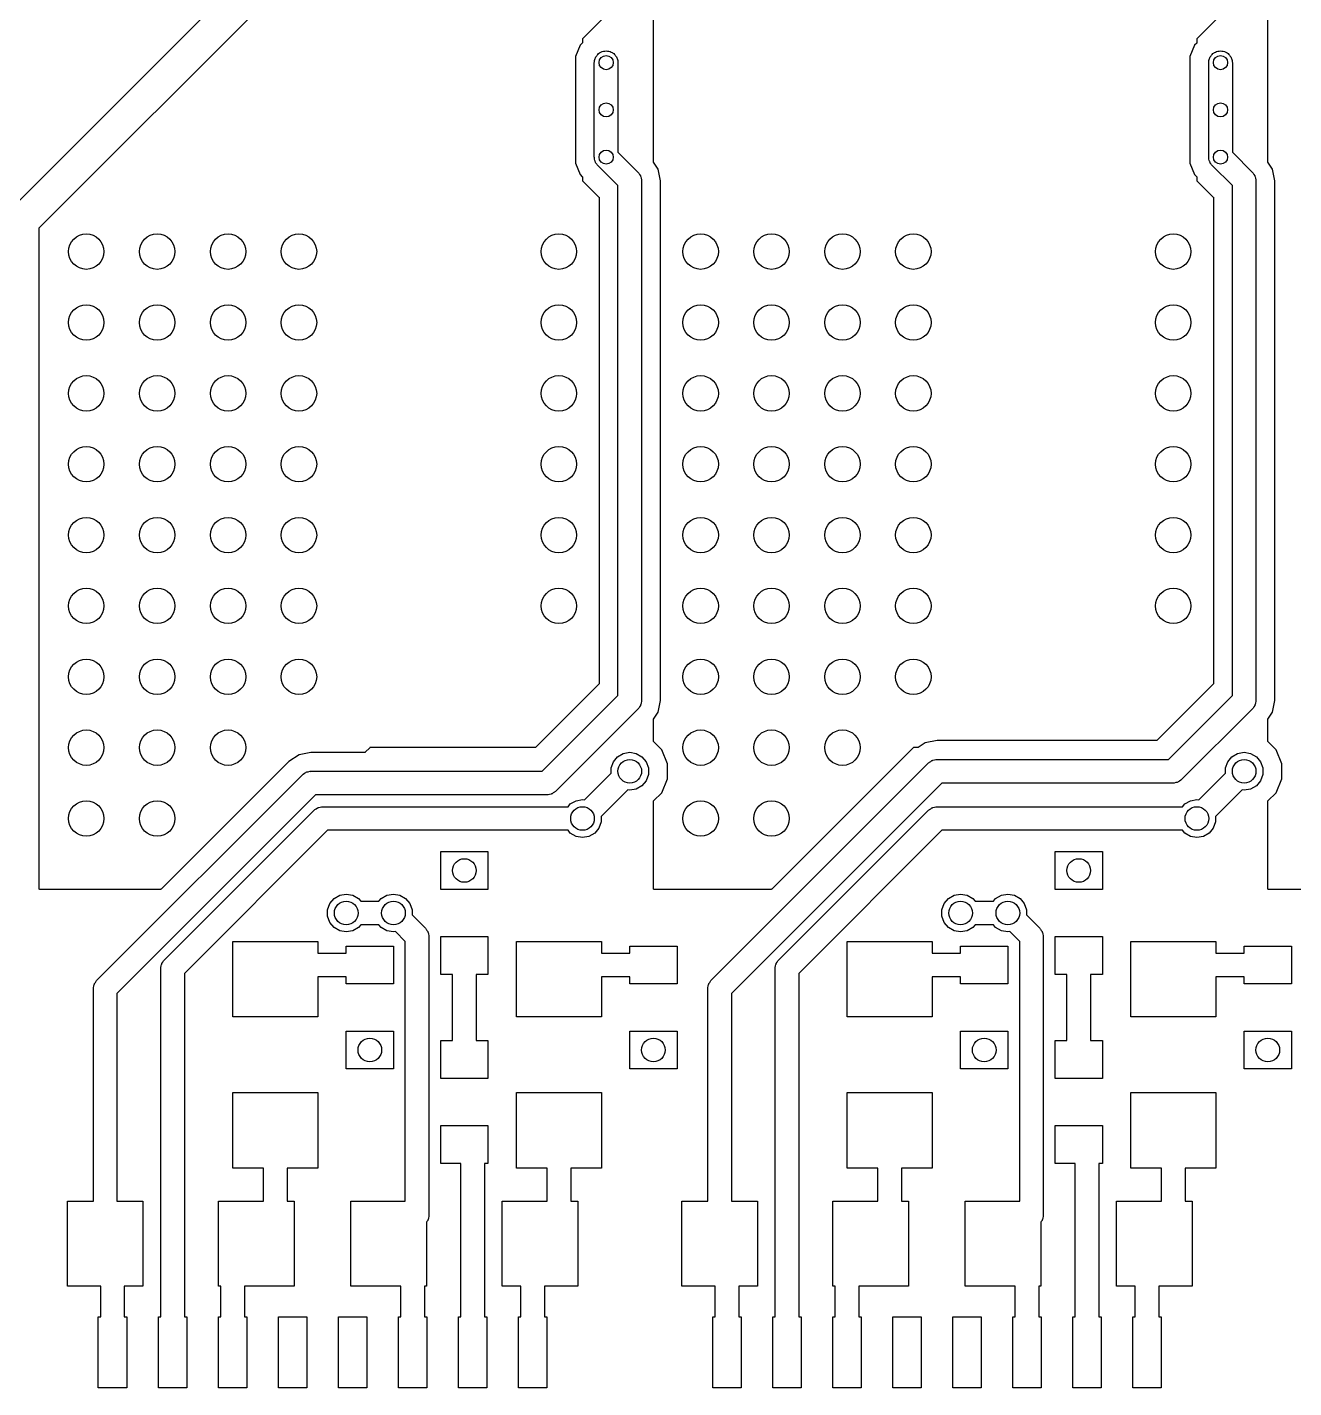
# Model space of a CAD drawing. Extents: x 0.3 to 75.7, y -92.7 to -2.
# Drawn here: x 18.25 to 45.05, y -52.05 to -23.25 of the extents above; entities that cross this region are included whole.
import ezdxf

# ---------------------------------------------------------------- set-up
doc = ezdxf.new("R2010")
doc.units = 0
doc.header["$MEASUREMENT"] = 0
doc.layers.add('BLACK', color=7, linetype='CONTINUOUS')

msp = doc.modelspace()

# ---------------------------------------------------------------- linework, layer by layer
at = {"layer": 'Black'}
for p, q in [((44.5, -26.0973), (44.5, -16.0054)), ((32.9962, -20.5038), (30.0009, -23.4991)), ((22.9962, -22.0038), (18.0009, -26.9991)), ((18.5038, -27.4962), (23.9991, -22.0009)), ((43.9962, -22.5038), (43.0009, -23.4991)), ((31.5, -26.0973), (31.5, -23.0054)), ((29.9962, -23.5845), (29.9493, -23.6313)), ((29.9965, -23.584), (29.9962, -23.5845)), ((29.997, -23.5837), (29.9965, -23.584)), ((29.9978, -23.5822), (29.997, -23.5837)), ((29.9988, -23.5808), (29.9978, -23.5822)), ((29.9989, -23.5802), (29.9988, -23.5808)), ((29.9992, -23.5797), (29.9989, -23.5802)), ((29.9995, -23.5781), (29.9992, -23.5797)), ((29.9999, -23.5764), (29.9995, -23.5781)), ((30, -23.5753), (29.9999, -23.5759)), ((29.9999, -23.5759), (29.9999, -23.5764)), ((30.0002, -23.5001), (30, -23.5013)), ((30, -23.5013), (30, -23.5753)), ((30.0009, -23.4991), (30.0002, -23.5001)), ((42.9962, -23.5845), (42.9493, -23.6313)), ((42.9965, -23.584), (42.9962, -23.5845)), ((42.997, -23.5837), (42.9965, -23.584)), ((42.9978, -23.5822), (42.997, -23.5837)), ((42.9988, -23.5808), (42.9978, -23.5822)), ((42.9989, -23.5802), (42.9988, -23.5808)), ((42.9992, -23.5797), (42.9989, -23.5802)), ((42.9995, -23.5781), (42.9992, -23.5797)), ((42.9999, -23.5764), (42.9995, -23.5781)), ((43, -23.5753), (42.9999, -23.5759)), ((42.9999, -23.5759), (42.9999, -23.5764)), ((43.0002, -23.5001), (43, -23.5013)), ((43, -23.5013), (43, -23.5753)), ((43.0009, -23.4991), (43.0002, -23.5001)), ((29.8501, -23.8701), (29.8499, -24.1306)), ((29.9493, -23.6313), (29.8501, -23.8701)), ((30.2651, -23.9145), (30.2733, -23.9002)), ((30.2733, -23.9002), (30.2827, -23.8745)), ((30.2827, -23.8745), (30.3003, -23.8536)), ((30.3003, -23.8536), (30.3085, -23.8393)), ((30.3085, -23.8393), (30.3211, -23.8287)), ((30.3211, -23.8287), (30.3387, -23.8078)), ((30.3387, -23.8078), (30.3624, -23.7941)), ((30.3624, -23.7941), (30.375, -23.7835)), ((30.375, -23.7835), (30.3905, -23.7779)), ((30.3905, -23.7779), (30.4142, -23.7642)), ((30.4142, -23.7642), (30.4411, -23.7594)), ((30.4411, -23.7594), (30.4566, -23.7538)), ((30.4566, -23.7538), (30.473, -23.7538)), ((30.473, -23.7538), (30.5, -23.749)), ((30.5, -23.749), (30.527, -23.7538)), ((30.527, -23.7538), (30.5434, -23.7538)), ((30.5434, -23.7538), (30.5589, -23.7594)), ((30.5589, -23.7594), (30.5858, -23.7642)), ((30.5858, -23.7642), (30.6095, -23.7779)), ((30.6095, -23.7779), (30.625, -23.7835)), ((30.625, -23.7835), (30.6376, -23.7941)), ((30.6376, -23.7941), (30.6613, -23.8078)), ((30.6613, -23.8078), (30.6789, -23.8287)), ((30.6789, -23.8287), (30.6915, -23.8393)), ((30.6915, -23.8393), (30.6997, -23.8536)), ((30.6997, -23.8536), (30.7173, -23.8745)), ((30.7173, -23.8745), (30.7267, -23.9002)), ((30.7267, -23.9002), (30.7349, -23.9145)), ((42.8501, -23.8701), (42.8499, -24.1306)), ((42.9493, -23.6313), (42.8501, -23.8701)), ((43.2651, -23.9145), (43.2733, -23.9002)), ((43.2733, -23.9002), (43.2827, -23.8745)), ((43.2827, -23.8745), (43.3003, -23.8536)), ((43.3003, -23.8536), (43.3085, -23.8393)), ((43.3085, -23.8393), (43.3211, -23.8287)), ((43.3211, -23.8287), (43.3387, -23.8078)), ((43.3387, -23.8078), (43.3624, -23.7941)), ((43.3624, -23.7941), (43.375, -23.7835)), ((43.375, -23.7835), (43.3905, -23.7779)), ((43.3905, -23.7779), (43.4142, -23.7642)), ((43.4142, -23.7642), (43.4411, -23.7594)), ((43.4411, -23.7594), (43.4566, -23.7538)), ((43.4566, -23.7538), (43.473, -23.7538)), ((43.473, -23.7538), (43.5, -23.749)), ((43.5, -23.749), (43.527, -23.7538)), ((43.527, -23.7538), (43.5434, -23.7538)), ((43.5434, -23.7538), (43.5589, -23.7594)), ((43.5589, -23.7594), (43.5858, -23.7642)), ((43.5858, -23.7642), (43.6095, -23.7779)), ((43.6095, -23.7779), (43.625, -23.7835)), ((43.625, -23.7835), (43.6376, -23.7941)), ((43.6376, -23.7941), (43.6613, -23.8078)), ((43.6613, -23.8078), (43.6789, -23.8287)), ((43.6789, -23.8287), (43.6915, -23.8393)), ((43.6915, -23.8393), (43.6997, -23.8536)), ((43.6997, -23.8536), (43.7173, -23.8745)), ((43.7173, -23.8745), (43.7267, -23.9002)), ((43.7267, -23.9002), (43.7349, -23.9145)), ((29.8499, -24.1306), (29.85, -24.131)), ((29.85, -24.131), (29.85, -24.1313)), ((29.85, -24.1313), (29.85, -24.1316)), ((29.85, -24.1316), (29.85, -24.9994)), ((30.25, -24), (30.2529, -23.9838)), ((30.25, -25), (30.25, -24)), ((30.2529, -23.9564), (30.2622, -23.9307)), ((30.2529, -23.9838), (30.2529, -23.9564)), ((30.2622, -23.9307), (30.2651, -23.9145)), ((30.7349, -23.9145), (30.7378, -23.9307)), ((30.7378, -23.9307), (30.7471, -23.9564)), ((30.7471, -23.9564), (30.7471, -23.9838)), ((30.7471, -23.9838), (30.75, -24)), ((30.75, -24), (30.75, -25)), ((42.8499, -24.1306), (42.85, -24.131)), ((42.85, -24.131), (42.85, -24.1313)), ((42.85, -24.1313), (42.85, -24.1316)), ((42.85, -24.1316), (42.85, -24.9994)), ((43.25, -24), (43.2529, -23.9838)), ((43.25, -25), (43.25, -24)), ((43.2529, -23.9564), (43.2622, -23.9307)), ((43.2529, -23.9838), (43.2529, -23.9564)), ((43.2622, -23.9307), (43.2651, -23.9145)), ((43.7349, -23.9145), (43.7378, -23.9307)), ((43.7378, -23.9307), (43.7471, -23.9564)), ((43.7471, -23.9564), (43.7471, -23.9838)), ((43.7471, -23.9838), (43.75, -24)), ((43.75, -24), (43.75, -25)), ((29.85, -24.9994), (29.8499, -25.1306)), ((29.85, -24.9994), (29.85, -24.9994)), ((29.85, -24.9994), (29.85, -24.9994)), ((30.25, -26), (30.25, -25)), ((30.75, -25), (30.75, -25.8964)), ((42.85, -24.9994), (42.8499, -25.1306)), ((42.85, -24.9994), (42.85, -24.9994)), ((42.85, -24.9994), (42.85, -24.9994)), ((43.25, -26), (43.25, -25)), ((43.75, -25), (43.75, -25.8964)), ((29.8499, -25.1306), (29.85, -25.131)), ((29.85, -25.131), (29.85, -25.1313)), ((29.85, -25.1313), (29.85, -25.1316)), ((29.85, -25.1316), (29.85, -25.9994)), ((42.8499, -25.1306), (42.85, -25.131)), ((42.85, -25.131), (42.85, -25.1313)), ((42.85, -25.1313), (42.85, -25.1316)), ((42.85, -25.1316), (42.85, -25.9994)), ((30.75, -25.8964), (31.1768, -26.3232)), ((43.75, -25.8964), (44.1768, -26.3232)), ((29.85, -25.9994), (29.8499, -26.1287)), ((29.8499, -26.1287), (29.9486, -26.3677)), ((29.85, -25.9994), (29.85, -25.9994)), ((29.85, -25.9994), (29.85, -25.9994)), ((30.2519, -26.0108), (30.25, -26)), ((30.251, -26.0218), (30.2519, -26.0108)), ((30.2529, -26.0289), (30.251, -26.0218)), ((30.2529, -26.0436), (30.2529, -26.0289)), ((30.2622, -26.0693), (30.2529, -26.0436)), ((30.2651, -26.0855), (30.2622, -26.0693)), ((30.2706, -26.095), (30.2651, -26.0855)), ((30.2734, -26.1057), (30.2706, -26.095)), ((30.2776, -26.1117), (30.2734, -26.1057)), ((30.2827, -26.1255), (30.2776, -26.1117)), ((30.3003, -26.1464), (30.2827, -26.1255)), ((30.3085, -26.1607), (30.3003, -26.1464)), ((30.3169, -26.1678), (30.3085, -26.1607)), ((30.3232, -26.1768), (30.3169, -26.1678)), ((30.75, -26.6036), (30.3232, -26.1768)), ((31.5003, -26.0989), (31.5, -26.0973)), ((31.5004, -26.1004), (31.5003, -26.0989)), ((31.5007, -26.1011), (31.5004, -26.1004)), ((31.5008, -26.1018), (31.5007, -26.1011)), ((31.5016, -26.1031), (31.5008, -26.1018)), ((31.5022, -26.1045), (31.5016, -26.1031)), ((31.6003, -26.2514), (31.5022, -26.1045)), ((42.85, -25.9994), (42.8499, -26.1287)), ((42.8499, -26.1287), (42.9486, -26.3677)), ((42.85, -25.9994), (42.85, -25.9994)), ((42.85, -25.9994), (42.85, -25.9994)), ((43.2519, -26.0108), (43.25, -26)), ((43.251, -26.0218), (43.2519, -26.0108)), ((43.2529, -26.0289), (43.251, -26.0218)), ((43.2529, -26.0436), (43.2529, -26.0289)), ((43.2622, -26.0693), (43.2529, -26.0436)), ((43.2651, -26.0855), (43.2622, -26.0693)), ((43.2706, -26.095), (43.2651, -26.0855)), ((43.2734, -26.1057), (43.2706, -26.095)), ((43.2776, -26.1117), (43.2734, -26.1057)), ((43.2827, -26.1255), (43.2776, -26.1117)), ((43.3003, -26.1464), (43.2827, -26.1255)), ((43.3085, -26.1607), (43.3003, -26.1464)), ((43.3169, -26.1678), (43.3085, -26.1607)), ((43.3232, -26.1768), (43.3169, -26.1678)), ((43.75, -26.6036), (43.3232, -26.1768)), ((44.5003, -26.0989), (44.5, -26.0973)), ((44.5004, -26.1004), (44.5003, -26.0989)), ((44.5007, -26.1011), (44.5004, -26.1004)), ((44.5008, -26.1018), (44.5007, -26.1011)), ((44.5016, -26.1031), (44.5008, -26.1018)), ((44.5022, -26.1045), (44.5016, -26.1031)), ((44.6003, -26.2514), (44.5022, -26.1045)), ((29.9486, -26.3677), (29.9962, -26.4154)), ((29.9962, -26.4154), (29.9965, -26.4158)), ((29.9965, -26.4158), (29.997, -26.4162)), ((29.997, -26.4162), (29.9978, -26.4177)), ((29.9978, -26.4177), (29.9988, -26.4191)), ((29.9988, -26.4191), (29.9989, -26.4196)), ((29.9989, -26.4196), (29.9992, -26.4201)), ((29.9992, -26.4201), (29.9995, -26.4218)), ((29.9995, -26.4218), (30, -26.4234)), ((30, -26.4234), (29.9999, -26.424)), ((29.9999, -26.424), (30, -26.4245)), ((30, -26.4245), (30, -26.4987)), ((31.1768, -26.3232), (31.1831, -26.3322)), ((31.1831, -26.3322), (31.1915, -26.3393)), ((31.1915, -26.3393), (31.2078, -26.3676)), ((31.2078, -26.3676), (31.2266, -26.3943)), ((31.2266, -26.3943), (31.2294, -26.405)), ((31.2294, -26.405), (31.2349, -26.4145)), ((31.2349, -26.4145), (31.2406, -26.4467)), ((31.2406, -26.4467), (31.249, -26.4782)), ((31.249, -26.4782), (31.2481, -26.4892)), ((31.2481, -26.4892), (31.25, -26.5)), ((31.65, -26.5013), (31.6003, -26.2514)), ((42.9486, -26.3677), (42.9962, -26.4154)), ((42.9962, -26.4154), (42.9965, -26.4158)), ((42.9965, -26.4158), (42.997, -26.4162)), ((42.997, -26.4162), (42.9978, -26.4177)), ((42.9978, -26.4177), (42.9988, -26.4191)), ((42.9988, -26.4191), (42.9989, -26.4196)), ((42.9989, -26.4196), (42.9992, -26.4201)), ((42.9992, -26.4201), (42.9995, -26.4218)), ((42.9995, -26.4218), (43, -26.4234)), ((43, -26.4234), (42.9999, -26.424)), ((42.9999, -26.424), (43, -26.4245)), ((43, -26.4245), (43, -26.4987)), ((44.1768, -26.3232), (44.1831, -26.3322)), ((44.1831, -26.3322), (44.1915, -26.3393)), ((44.1915, -26.3393), (44.2078, -26.3676)), ((44.2078, -26.3676), (44.2266, -26.3943)), ((44.2266, -26.3943), (44.2294, -26.405)), ((44.2294, -26.405), (44.2349, -26.4145)), ((44.2349, -26.4145), (44.2406, -26.4467)), ((44.2406, -26.4467), (44.249, -26.4782)), ((44.249, -26.4782), (44.2481, -26.4892)), ((44.2481, -26.4892), (44.25, -26.5)), ((44.65, -26.5013), (44.6003, -26.2514)), ((30, -26.4987), (30.0003, -26.4999)), ((30.0003, -26.4999), (30.0009, -26.5009)), ((30.0009, -26.5009), (30.3462, -26.8462)), ((30.75, -37.3964), (30.75, -26.6036)), ((31.25, -26.5), (31.25, -37.5)), ((31.65, -37.4987), (31.65, -26.5013)), ((43, -26.4987), (43.0003, -26.4999)), ((43.0003, -26.4999), (43.0009, -26.5009)), ((43.0009, -26.5009), (43.3462, -26.8462)), ((43.75, -37.3964), (43.75, -26.6036)), ((44.25, -26.5), (44.25, -37.5)), ((44.65, -37.4987), (44.65, -26.5013)), ((30.3462, -26.8462), (30.3465, -26.8467)), ((30.3465, -26.8467), (30.347, -26.847)), ((30.347, -26.847), (30.3478, -26.8485)), ((30.3478, -26.8485), (30.3488, -26.8499)), ((30.3488, -26.8499), (30.3489, -26.8504)), ((30.3489, -26.8504), (30.3492, -26.8509)), ((30.3492, -26.8509), (30.3495, -26.8526)), ((30.3495, -26.8526), (30.3499, -26.8543)), ((30.3499, -26.8543), (30.3499, -26.8548)), ((30.3499, -26.8548), (30.35, -26.8554)), ((30.35, -26.8554), (30.35, -37.1446)), ((43.3462, -26.8462), (43.3465, -26.8467)), ((43.3465, -26.8467), (43.347, -26.847)), ((43.347, -26.847), (43.3478, -26.8485)), ((43.3478, -26.8485), (43.3488, -26.8499)), ((43.3488, -26.8499), (43.3489, -26.8504)), ((43.3489, -26.8504), (43.3492, -26.8509)), ((43.3492, -26.8509), (43.3495, -26.8526)), ((43.3495, -26.8526), (43.3499, -26.8543)), ((43.3499, -26.8543), (43.3499, -26.8548)), ((43.3499, -26.8548), (43.35, -26.8554)), ((43.35, -26.8554), (43.35, -37.1446)), ((18.5, -27.5043), (18.5005, -27.5026)), ((18.5001, -27.5048), (18.5, -27.5043)), ((18.5, -27.5054), (18.5001, -27.5048)), ((18.5, -41.487), (18.5, -27.5054)), ((18.5005, -27.5026), (18.5008, -27.5009)), ((18.5008, -27.5009), (18.5011, -27.5004)), ((18.5011, -27.5004), (18.5012, -27.4999)), ((18.5012, -27.4999), (18.5022, -27.4985)), ((18.5022, -27.4985), (18.503, -27.497)), ((18.503, -27.497), (18.5035, -27.4967)), ((18.5035, -27.4967), (18.5038, -27.4962)), ((30.3478, -37.1515), (30.347, -37.153)), ((30.3488, -37.1501), (30.3478, -37.1515)), ((30.3489, -37.1496), (30.3488, -37.1501)), ((30.3492, -37.1491), (30.3489, -37.1496)), ((30.3495, -37.1474), (30.3492, -37.1491)), ((30.35, -37.1457), (30.3495, -37.1474)), ((30.35, -37.1446), (30.3499, -37.1452)), ((30.3499, -37.1452), (30.35, -37.1457)), ((43.3478, -37.1515), (43.347, -37.153)), ((43.3488, -37.1501), (43.3478, -37.1515)), ((43.3489, -37.1496), (43.3488, -37.1501)), ((43.3492, -37.1491), (43.3489, -37.1496)), ((43.3495, -37.1474), (43.3492, -37.1491)), ((43.35, -37.1457), (43.3495, -37.1474)), ((43.35, -37.1446), (43.3499, -37.1452)), ((43.3499, -37.1452), (43.35, -37.1457)), ((30.3462, -37.1538), (29.0038, -38.4962)), ((29.1464, -39), (30.75, -37.3964)), ((30.3465, -37.1533), (30.3462, -37.1538)), ((30.347, -37.153), (30.3465, -37.1533)), ((43.3462, -37.1538), (42.1538, -38.3462)), ((42.3964, -38.75), (43.75, -37.3964)), ((43.3465, -37.1533), (43.3462, -37.1538)), ((43.347, -37.153), (43.3465, -37.1533)), ((31.1768, -37.6768), (29.4268, -39.4268)), ((31.1831, -37.6678), (31.1768, -37.6768)), ((31.1915, -37.6607), (31.1831, -37.6678)), ((31.2078, -37.6324), (31.1915, -37.6607)), ((31.2266, -37.6057), (31.2078, -37.6324)), ((31.2294, -37.595), (31.2266, -37.6057)), ((31.2349, -37.5855), (31.2294, -37.595)), ((31.2406, -37.5533), (31.2349, -37.5855)), ((31.249, -37.5218), (31.2406, -37.5533)), ((31.25, -37.5), (31.2481, -37.5108)), ((31.2481, -37.5108), (31.249, -37.5218)), ((31.6003, -37.7486), (31.65, -37.4987)), ((44.1768, -37.6768), (42.6768, -39.1768)), ((44.1831, -37.6678), (44.1768, -37.6768)), ((44.1915, -37.6607), (44.1831, -37.6678)), ((44.2078, -37.6324), (44.1915, -37.6607)), ((44.2266, -37.6057), (44.2078, -37.6324)), ((44.2294, -37.595), (44.2266, -37.6057)), ((44.2349, -37.5855), (44.2294, -37.595)), ((44.2406, -37.5533), (44.2349, -37.5855)), ((44.249, -37.5218), (44.2406, -37.5533)), ((44.25, -37.5), (44.2481, -37.5108)), ((44.2481, -37.5108), (44.249, -37.5218)), ((44.6003, -37.7486), (44.65, -37.4987)), ((31.5, -37.9027), (31.5003, -37.9011)), ((31.5, -38.3631), (31.5, -37.9027)), ((31.5003, -37.9011), (31.5004, -37.8996)), ((31.5004, -37.8996), (31.5007, -37.8989)), ((31.5007, -37.8989), (31.5008, -37.8982)), ((31.5008, -37.8982), (31.5016, -37.8969)), ((31.5016, -37.8969), (31.5022, -37.8955)), ((31.5022, -37.8955), (31.6003, -37.7486)), ((44.5, -37.9027), (44.5003, -37.9011)), ((44.5, -38.3631), (44.5, -37.9027)), ((44.5003, -37.9011), (44.5004, -37.8996)), ((44.5004, -37.8996), (44.5007, -37.8989)), ((44.5007, -37.8989), (44.5008, -37.8982)), ((44.5008, -37.8982), (44.5016, -37.8969)), ((44.5016, -37.8969), (44.5022, -37.8955)), ((44.5022, -37.8955), (44.6003, -37.7486)), ((25.4991, -38.5009), (25.4038, -38.5962)), ((25.5001, -38.5003), (25.4991, -38.5009)), ((25.5013, -38.5), (25.5001, -38.5003)), ((28.9946, -38.5), (25.5013, -38.5)), ((28.9952, -38.4999), (28.9946, -38.5)), ((28.9957, -38.5), (28.9952, -38.4999)), ((28.9974, -38.4995), (28.9957, -38.5)), ((28.9991, -38.4992), (28.9974, -38.4995)), ((28.9996, -38.4989), (28.9991, -38.4992)), ((29.0001, -38.4988), (28.9996, -38.4989)), ((29.0015, -38.4978), (29.0001, -38.4988)), ((29.003, -38.497), (29.0015, -38.4978)), ((29.0033, -38.4965), (29.003, -38.497)), ((29.0038, -38.4962), (29.0033, -38.4965)), ((31.5001, -38.3637), (31.5, -38.3631)), ((31.5, -38.3643), (31.5001, -38.3637)), ((31.5005, -38.3659), (31.5, -38.3643)), ((31.5008, -38.3676), (31.5005, -38.3659)), ((31.5011, -38.3681), (31.5008, -38.3676)), ((31.5012, -38.3686), (31.5011, -38.3681)), ((31.5022, -38.37), (31.5012, -38.3686)), ((31.503, -38.3715), (31.5022, -38.37)), ((31.5035, -38.3719), (31.503, -38.3715)), ((31.5038, -38.3723), (31.5035, -38.3719)), ((31.6786, -38.5474), (31.5038, -38.3723)), ((31.8001, -38.8416), (31.6786, -38.5474)), ((36.9991, -38.5009), (34.0038, -41.4962)), ((37.0001, -38.5003), (36.9991, -38.5009)), ((37.0013, -38.5), (37.0001, -38.5003)), ((37.0973, -38.5), (37.0013, -38.5)), ((37.0989, -38.4997), (37.0973, -38.5)), ((37.1004, -38.4996), (37.0989, -38.4997)), ((37.1011, -38.4993), (37.1004, -38.4996)), ((37.1018, -38.4992), (37.1011, -38.4993)), ((37.1031, -38.4984), (37.1018, -38.4992)), ((37.1045, -38.4978), (37.1031, -38.4984)), ((37.2514, -38.3997), (37.1045, -38.4978)), ((37.5013, -38.35), (37.2514, -38.3997)), ((42.1446, -38.35), (37.5013, -38.35)), ((42.1452, -38.3499), (42.1446, -38.35)), ((42.1457, -38.35), (42.1452, -38.3499)), ((42.1474, -38.3495), (42.1457, -38.35)), ((42.1491, -38.3492), (42.1474, -38.3495)), ((42.1496, -38.3489), (42.1491, -38.3492)), ((42.1501, -38.3488), (42.1496, -38.3489)), ((42.1515, -38.3478), (42.1501, -38.3488)), ((42.153, -38.347), (42.1515, -38.3478)), ((42.1533, -38.3465), (42.153, -38.347)), ((42.1538, -38.3462), (42.1533, -38.3465)), ((44.5001, -38.3637), (44.5, -38.3631)), ((44.5, -38.3643), (44.5001, -38.3637)), ((44.5005, -38.3659), (44.5, -38.3643)), ((44.5008, -38.3676), (44.5005, -38.3659)), ((44.5011, -38.3681), (44.5008, -38.3676)), ((44.5012, -38.3686), (44.5011, -38.3681)), ((44.5022, -38.37), (44.5012, -38.3686)), ((44.503, -38.3715), (44.5022, -38.37)), ((44.5035, -38.3719), (44.503, -38.3715)), ((44.5038, -38.3723), (44.5035, -38.3719)), ((44.6786, -38.5474), (44.5038, -38.3723)), ((44.8001, -38.8416), (44.6786, -38.5474)), ((23.7895, -38.7913), (21.0846, -41.4962)), ((24.0014, -38.6497), (23.7895, -38.7913)), ((24.2513, -38.6), (24.0014, -38.6497)), ((25.3946, -38.6), (24.2513, -38.6)), ((25.3952, -38.5999), (25.3946, -38.6)), ((25.3957, -38.6), (25.3952, -38.5999)), ((25.3974, -38.5995), (25.3957, -38.6)), ((25.3991, -38.5992), (25.3974, -38.5995)), ((25.3996, -38.5989), (25.3991, -38.5992)), ((25.4001, -38.5988), (25.3996, -38.5989)), ((25.4015, -38.5978), (25.4001, -38.5988)), ((25.403, -38.597), (25.4015, -38.5978)), ((25.4033, -38.5965), (25.403, -38.597)), ((25.4038, -38.5962), (25.4033, -38.5965)), ((30.6046, -38.9303), (30.6523, -38.7992)), ((30.6523, -38.7992), (30.7419, -38.6924)), ((30.7419, -38.6924), (30.8627, -38.6227)), ((30.8627, -38.6227), (31, -38.5985)), ((31, -38.5985), (31.1373, -38.6227)), ((31.1373, -38.6227), (31.2581, -38.6924)), ((31.2581, -38.6924), (31.3477, -38.7992)), ((31.3477, -38.7992), (31.3954, -38.9303)), ((31.7999, -39.1598), (31.8001, -38.8416)), ((32.7232, -43.4232), (37.3232, -38.8232)), ((37.3232, -38.8232), (37.3322, -38.8169)), ((37.3322, -38.8169), (37.3393, -38.8085)), ((37.3393, -38.8085), (37.3676, -38.7922)), ((37.3676, -38.7922), (37.3943, -38.7734)), ((37.3943, -38.7734), (37.405, -38.7706)), ((37.405, -38.7706), (37.4145, -38.7651)), ((37.4145, -38.7651), (37.4467, -38.7594)), ((37.4467, -38.7594), (37.4782, -38.751)), ((37.4782, -38.751), (37.4892, -38.7519)), ((37.4892, -38.7519), (37.5, -38.75)), ((37.5, -38.75), (42.3964, -38.75)), ((43.6046, -38.9303), (43.6523, -38.7992)), ((43.6523, -38.7992), (43.7419, -38.6924)), ((43.7419, -38.6924), (43.8627, -38.6227)), ((43.8627, -38.6227), (44, -38.5985)), ((44, -38.5985), (44.1373, -38.6227)), ((44.1373, -38.6227), (44.2581, -38.6924)), ((44.2581, -38.6924), (44.3477, -38.7992)), ((44.3477, -38.7992), (44.3954, -38.9303)), ((44.7999, -39.1598), (44.8001, -38.8416)), ((19.7232, -43.4232), (24.0732, -39.0732)), ((24.0732, -39.0732), (24.0822, -39.0669)), ((24.0822, -39.0669), (24.0893, -39.0585)), ((24.0893, -39.0585), (24.1176, -39.0422)), ((24.1176, -39.0422), (24.1443, -39.0234)), ((24.1443, -39.0234), (24.155, -39.0206)), ((24.155, -39.0206), (24.1645, -39.0151)), ((24.1645, -39.0151), (24.1967, -39.0094)), ((24.1967, -39.0094), (24.2282, -39.001)), ((24.2282, -39.001), (24.2392, -39.0019)), ((24.2392, -39.0019), (24.25, -39)), ((24.25, -39), (29.1464, -39)), ((30.0408, -39.6057), (30.6046, -39.0419)), ((30.6046, -39.0419), (30.6046, -38.9303)), ((31.3954, -39.0697), (31.3477, -39.2008)), ((31.3954, -38.9303), (31.3954, -39.0697)), ((31.6778, -39.4538), (31.7999, -39.1598)), ((43.0408, -39.6057), (43.6046, -39.0419)), ((43.6046, -39.0419), (43.6046, -38.9303)), ((44.3954, -39.0697), (44.3477, -39.2008)), ((44.3954, -38.9303), (44.3954, -39.0697)), ((44.6778, -39.4538), (44.7999, -39.1598)), ((29.4107, -39.4415), (29.3824, -39.4578)), ((29.4178, -39.4331), (29.4107, -39.4415)), ((29.4268, -39.4268), (29.4178, -39.4331)), ((30.9592, -39.3943), (30.3954, -39.9581)), ((31, -39.4015), (30.9592, -39.3943)), ((31.1373, -39.3773), (31, -39.4015)), ((31.2581, -39.3076), (31.1373, -39.3773)), ((31.3477, -39.2008), (31.2581, -39.3076)), ((31.5038, -39.6274), (31.6778, -39.4538)), ((37.6036, -39.25), (33.15, -43.7036)), ((42.5, -39.25), (37.6036, -39.25)), ((42.5108, -39.2481), (42.5, -39.25)), ((42.5218, -39.249), (42.5108, -39.2481)), ((42.5533, -39.2406), (42.5218, -39.249)), ((42.5855, -39.2349), (42.5533, -39.2406)), ((42.595, -39.2294), (42.5855, -39.2349)), ((42.6057, -39.2266), (42.595, -39.2294)), ((42.6324, -39.2078), (42.6057, -39.2266)), ((42.6607, -39.1915), (42.6324, -39.2078)), ((42.6678, -39.1831), (42.6607, -39.1915)), ((42.6768, -39.1768), (42.6678, -39.1831)), ((43.9592, -39.3943), (43.3954, -39.9581)), ((44, -39.4015), (43.9592, -39.3943)), ((44.1373, -39.3773), (44, -39.4015)), ((44.2581, -39.3076), (44.1373, -39.3773)), ((44.3477, -39.2008), (44.2581, -39.3076)), ((44.5038, -39.6274), (44.6778, -39.4538)), ((24.3536, -39.5), (20.15, -43.7036)), ((29.25, -39.5), (24.3536, -39.5)), ((29.2608, -39.4981), (29.25, -39.5)), ((29.2718, -39.499), (29.2608, -39.4981)), ((29.3033, -39.4906), (29.2718, -39.499)), ((29.3355, -39.4849), (29.3033, -39.4906)), ((29.345, -39.4794), (29.3355, -39.4849)), ((29.3557, -39.4766), (29.345, -39.4794)), ((29.3824, -39.4578), (29.3557, -39.4766)), ((29.6936, -39.75), (29.7419, -39.6924)), ((29.7419, -39.6924), (29.8627, -39.6227)), ((29.8627, -39.6227), (30, -39.5985)), ((30, -39.5985), (30.0408, -39.6057)), ((31.5, -39.6355), (31.5005, -39.6339)), ((31.5001, -39.6361), (31.5, -39.6355)), ((31.5, -39.6366), (31.5001, -39.6361)), ((31.5, -41.487), (31.5, -39.6366)), ((31.5005, -39.6339), (31.5008, -39.6322)), ((31.5008, -39.6322), (31.5011, -39.6317)), ((31.5011, -39.6317), (31.5012, -39.6311)), ((31.5012, -39.6311), (31.5022, -39.6298)), ((31.5022, -39.6298), (31.503, -39.6283)), ((31.503, -39.6283), (31.5035, -39.6279)), ((31.5035, -39.6279), (31.5038, -39.6274)), ((42.6936, -39.75), (42.7419, -39.6924)), ((42.7419, -39.6924), (42.8627, -39.6227)), ((42.8627, -39.6227), (43, -39.5985)), ((43, -39.5985), (43.0408, -39.6057)), ((44.5, -39.6355), (44.5005, -39.6339)), ((44.5001, -39.6361), (44.5, -39.6355)), ((44.5, -39.6366), (44.5001, -39.6361)), ((44.5, -41.487), (44.5, -39.6366)), ((44.5005, -39.6339), (44.5008, -39.6322)), ((44.5008, -39.6322), (44.5011, -39.6317)), ((44.5011, -39.6317), (44.5012, -39.6311)), ((44.5012, -39.6311), (44.5022, -39.6298)), ((44.5022, -39.6298), (44.503, -39.6283)), ((44.503, -39.6283), (44.5035, -39.6279)), ((44.5035, -39.6279), (44.5038, -39.6274)), ((21.1482, -42.9982), (24.3232, -39.8232)), ((24.3232, -39.8232), (24.3322, -39.8169)), ((24.3322, -39.8169), (24.3393, -39.8085)), ((24.3393, -39.8085), (24.3676, -39.7922)), ((24.3676, -39.7922), (24.3943, -39.7734)), ((24.3943, -39.7734), (24.405, -39.7706)), ((24.405, -39.7706), (24.4145, -39.7651)), ((24.4145, -39.7651), (24.4467, -39.7594)), ((24.4467, -39.7594), (24.4782, -39.751)), ((24.4782, -39.751), (24.4892, -39.7519)), ((24.4892, -39.7519), (24.5, -39.75)), ((24.5, -39.75), (29.6936, -39.75)), ((30.3954, -39.9581), (30.3954, -40.0697)), ((34.1482, -42.9982), (37.3232, -39.8232)), ((37.3232, -39.8232), (37.3322, -39.8169)), ((37.3322, -39.8169), (37.3393, -39.8085)), ((37.3393, -39.8085), (37.3676, -39.7922)), ((37.3676, -39.7922), (37.3943, -39.7734)), ((37.3943, -39.7734), (37.405, -39.7706)), ((37.405, -39.7706), (37.4145, -39.7651)), ((37.4145, -39.7651), (37.4467, -39.7594)), ((37.4467, -39.7594), (37.4782, -39.751)), ((37.4782, -39.751), (37.4892, -39.7519)), ((37.4892, -39.7519), (37.5, -39.75)), ((37.5, -39.75), (42.6936, -39.75)), ((43.3954, -39.9581), (43.3954, -40.0697)), ((24.6036, -40.25), (21.575, -43.2786)), ((29.6936, -40.25), (24.6036, -40.25)), ((29.7419, -40.3076), (29.6936, -40.25)), ((29.8627, -40.3773), (29.7419, -40.3076)), ((30.2581, -40.3076), (30.1373, -40.3773)), ((30.3477, -40.2008), (30.2581, -40.3076)), ((30.3954, -40.0697), (30.3477, -40.2008)), ((37.6036, -40.25), (34.575, -43.2786)), ((42.6936, -40.25), (37.6036, -40.25)), ((42.7419, -40.3076), (42.6936, -40.25)), ((42.8627, -40.3773), (42.7419, -40.3076)), ((43.2581, -40.3076), (43.1373, -40.3773)), ((43.3477, -40.2008), (43.2581, -40.3076)), ((43.3954, -40.0697), (43.3477, -40.2008)), ((30, -40.4015), (29.8627, -40.3773)), ((30.1373, -40.3773), (30, -40.4015)), ((43, -40.4015), (42.8627, -40.3773)), ((43.1373, -40.3773), (43, -40.4015)), ((27, -41.5), (27, -40.7)), ((27, -40.7), (27.4913, -40.7)), ((27.4913, -40.7), (27.5, -40.6985)), ((27.5, -40.6985), (27.5087, -40.7)), ((27.5087, -40.7), (28, -40.7)), ((28, -40.7), (28, -41.5)), ((40, -41.5), (40, -40.7)), ((40, -40.7), (40.4913, -40.7)), ((40.4913, -40.7), (40.5, -40.6985)), ((40.5, -40.6985), (40.5087, -40.7)), ((40.5087, -40.7), (41, -40.7)), ((41, -40.7), (41, -41.5)), ((18.5002, -41.4881), (18.5, -41.487)), ((18.5002, -41.4893), (18.5002, -41.4881)), ((18.5006, -41.4903), (18.5002, -41.4893)), ((18.5008, -41.4914), (18.5006, -41.4903)), ((18.5014, -41.4924), (18.5008, -41.4914)), ((18.5017, -41.4935), (18.5014, -41.4924)), ((18.5025, -41.4944), (18.5017, -41.4935)), ((18.503, -41.4954), (18.5025, -41.4944)), ((18.5039, -41.4961), (18.503, -41.4954)), ((18.5046, -41.497), (18.5039, -41.4961)), ((18.5056, -41.4975), (18.5046, -41.497)), ((18.5065, -41.4983), (18.5056, -41.4975)), ((18.5076, -41.4986), (18.5065, -41.4983)), ((18.5086, -41.4992), (18.5076, -41.4986)), ((18.5097, -41.4994), (18.5086, -41.4992)), ((18.5107, -41.4998), (18.5097, -41.4994)), ((18.5119, -41.4998), (18.5107, -41.4998)), ((18.513, -41.5), (18.5119, -41.4998)), ((21.0754, -41.5), (18.513, -41.5)), ((21.0759, -41.4999), (21.0754, -41.5)), ((21.0765, -41.5), (21.0759, -41.4999)), ((21.0782, -41.4995), (21.0765, -41.5)), ((21.0798, -41.4992), (21.0782, -41.4995)), ((21.0803, -41.4989), (21.0798, -41.4992)), ((21.0809, -41.4988), (21.0803, -41.4989)), ((21.0823, -41.4978), (21.0809, -41.4988)), ((21.0837, -41.497), (21.0823, -41.4978)), ((21.0841, -41.4965), (21.0837, -41.497)), ((21.0846, -41.4962), (21.0841, -41.4965)), ((24.6523, -41.7992), (24.7419, -41.6924)), ((24.7419, -41.6924), (24.8627, -41.6227)), ((24.8627, -41.6227), (25, -41.5985)), ((25, -41.5985), (25.1373, -41.6227)), ((25.1373, -41.6227), (25.2581, -41.6924)), ((25.2581, -41.6924), (25.3064, -41.75)), ((25.3064, -41.75), (25.6936, -41.75)), ((25.6936, -41.75), (25.7419, -41.6924)), ((25.7419, -41.6924), (25.8627, -41.6227)), ((25.8627, -41.6227), (26, -41.5985)), ((26, -41.5985), (26.1373, -41.6227)), ((26.1373, -41.6227), (26.2581, -41.6924)), ((26.2581, -41.6924), (26.3477, -41.7992)), ((27.4913, -41.5), (27, -41.5)), ((27.5, -41.5015), (27.4913, -41.5)), ((27.5087, -41.5), (27.5, -41.5015)), ((28, -41.5), (27.5087, -41.5)), ((31.5002, -41.4881), (31.5, -41.487)), ((31.5002, -41.4893), (31.5002, -41.4881)), ((31.5006, -41.4903), (31.5002, -41.4893)), ((31.5008, -41.4914), (31.5006, -41.4903)), ((31.5014, -41.4924), (31.5008, -41.4914)), ((31.5017, -41.4935), (31.5014, -41.4924)), ((31.5025, -41.4944), (31.5017, -41.4935)), ((31.503, -41.4954), (31.5025, -41.4944)), ((31.5039, -41.4961), (31.503, -41.4954)), ((31.5046, -41.497), (31.5039, -41.4961)), ((31.5056, -41.4975), (31.5046, -41.497)), ((31.5065, -41.4983), (31.5056, -41.4975)), ((31.5076, -41.4986), (31.5065, -41.4983)), ((31.5086, -41.4992), (31.5076, -41.4986)), ((31.5097, -41.4994), (31.5086, -41.4992)), ((31.5107, -41.4998), (31.5097, -41.4994)), ((31.5119, -41.4998), (31.5107, -41.4998)), ((31.513, -41.5), (31.5119, -41.4998)), ((33.9946, -41.5), (31.513, -41.5)), ((33.9952, -41.4999), (33.9946, -41.5)), ((33.9957, -41.5), (33.9952, -41.4999)), ((33.9974, -41.4995), (33.9957, -41.5)), ((33.9991, -41.4992), (33.9974, -41.4995)), ((33.9996, -41.4989), (33.9991, -41.4992)), ((34.0001, -41.4988), (33.9996, -41.4989)), ((34.0015, -41.4978), (34.0001, -41.4988)), ((34.003, -41.497), (34.0015, -41.4978)), ((34.0033, -41.4965), (34.003, -41.497)), ((34.0038, -41.4962), (34.0033, -41.4965)), ((37.6523, -41.7992), (37.7419, -41.6924)), ((37.7419, -41.6924), (37.8627, -41.6227)), ((37.8627, -41.6227), (38, -41.5985)), ((38, -41.5985), (38.1373, -41.6227)), ((38.1373, -41.6227), (38.2581, -41.6924)), ((38.2581, -41.6924), (38.3064, -41.75)), ((38.3064, -41.75), (38.6936, -41.75)), ((38.6936, -41.75), (38.7419, -41.6924)), ((38.7419, -41.6924), (38.8627, -41.6227)), ((38.8627, -41.6227), (39, -41.5985)), ((39, -41.5985), (39.1373, -41.6227)), ((39.1373, -41.6227), (39.2581, -41.6924)), ((39.2581, -41.6924), (39.3477, -41.7992)), ((40.4913, -41.5), (40, -41.5)), ((40.5, -41.5015), (40.4913, -41.5)), ((40.5087, -41.5), (40.5, -41.5015)), ((41, -41.5), (40.5087, -41.5)), ((44.5002, -41.4881), (44.5, -41.487)), ((44.5002, -41.4893), (44.5002, -41.4881)), ((44.5006, -41.4903), (44.5002, -41.4893)), ((44.5008, -41.4914), (44.5006, -41.4903)), ((44.5014, -41.4924), (44.5008, -41.4914)), ((44.5017, -41.4935), (44.5014, -41.4924)), ((44.5025, -41.4944), (44.5017, -41.4935)), ((44.503, -41.4954), (44.5025, -41.4944)), ((44.5039, -41.4961), (44.503, -41.4954)), ((44.5046, -41.497), (44.5039, -41.4961)), ((44.5056, -41.4975), (44.5046, -41.497)), ((44.5065, -41.4983), (44.5056, -41.4975)), ((44.5076, -41.4986), (44.5065, -41.4983)), ((44.5086, -41.4992), (44.5076, -41.4986)), ((44.5097, -41.4994), (44.5086, -41.4992)), ((44.5107, -41.4998), (44.5097, -41.4994)), ((44.5119, -41.4998), (44.5107, -41.4998)), ((44.513, -41.5), (44.5119, -41.4998)), ((46.9946, -41.5), (44.513, -41.5)), ((24.6046, -41.9303), (24.6523, -41.7992)), ((24.6046, -42.0697), (24.6046, -41.9303)), ((26.3477, -41.7992), (26.3954, -41.9303)), ((26.3954, -41.9303), (26.3954, -42.0419)), ((26.3954, -42.0419), (26.6768, -42.3232)), ((37.6046, -41.9303), (37.6523, -41.7992)), ((37.6046, -42.0697), (37.6046, -41.9303)), ((39.3477, -41.7992), (39.3954, -41.9303)), ((39.3954, -41.9303), (39.3954, -42.0419)), ((39.3954, -42.0419), (39.6768, -42.3232)), ((24.6523, -42.2008), (24.6046, -42.0697)), ((24.7419, -42.3076), (24.6523, -42.2008)), ((24.8627, -42.3773), (24.7419, -42.3076)), ((25.2581, -42.3076), (25.1373, -42.3773)), ((25.3064, -42.25), (25.2581, -42.3076)), ((25.6936, -42.25), (25.3064, -42.25)), ((25.7419, -42.3076), (25.6936, -42.25)), ((25.8627, -42.3773), (25.7419, -42.3076)), ((26.6768, -42.3232), (26.6831, -42.3322)), ((26.6831, -42.3322), (26.6915, -42.3393)), ((37.6523, -42.2008), (37.6046, -42.0697)), ((37.7419, -42.3076), (37.6523, -42.2008)), ((37.8627, -42.3773), (37.7419, -42.3076)), ((38.2581, -42.3076), (38.1373, -42.3773)), ((38.3064, -42.25), (38.2581, -42.3076)), ((38.6936, -42.25), (38.3064, -42.25)), ((38.7419, -42.3076), (38.6936, -42.25)), ((38.8627, -42.3773), (38.7419, -42.3076)), ((39.6768, -42.3232), (39.6831, -42.3322)), ((39.6831, -42.3322), (39.6915, -42.3393)), ((22.6, -44.2), (22.6, -42.6)), ((22.6, -42.6), (24.4, -42.6)), ((24.4, -42.6), (24.4, -42.85)), ((25, -42.4015), (24.8627, -42.3773)), ((25.1373, -42.3773), (25, -42.4015)), ((26, -42.4015), (25.8627, -42.3773)), ((26.0408, -42.3943), (26, -42.4015)), ((26.25, -42.6036), (26.0408, -42.3943)), ((26.25, -48.1), (26.25, -42.6036)), ((26.6915, -42.3393), (26.7078, -42.3676)), ((26.7078, -42.3676), (26.7266, -42.3943)), ((26.7266, -42.3943), (26.7294, -42.405)), ((26.7294, -42.405), (26.7349, -42.4145)), ((26.7349, -42.4145), (26.7406, -42.4467)), ((26.7406, -42.4467), (26.749, -42.4782)), ((26.749, -42.4782), (26.7481, -42.4892)), ((26.7481, -42.4892), (26.75, -42.5)), ((26.75, -42.5), (26.75, -48.4)), ((27, -43.3), (27, -42.5)), ((27, -42.5), (28, -42.5)), ((28, -42.5), (28, -43.3)), ((28.6, -44.2), (28.6, -42.6)), ((28.6, -42.6), (30.4, -42.6)), ((30.4, -42.6), (30.4, -42.85)), ((35.6, -44.2), (35.6, -42.6)), ((35.6, -42.6), (37.4, -42.6)), ((37.4, -42.6), (37.4, -42.85)), ((38, -42.4015), (37.8627, -42.3773)), ((38.1373, -42.3773), (38, -42.4015)), ((39, -42.4015), (38.8627, -42.3773)), ((39.0408, -42.3943), (39, -42.4015)), ((39.25, -42.6036), (39.0408, -42.3943)), ((39.25, -48.1), (39.25, -42.6036)), ((39.6915, -42.3393), (39.7078, -42.3676)), ((39.7078, -42.3676), (39.7266, -42.3943)), ((39.7266, -42.3943), (39.7294, -42.405)), ((39.7294, -42.405), (39.7349, -42.4145)), ((39.7349, -42.4145), (39.7406, -42.4467)), ((39.7406, -42.4467), (39.749, -42.4782)), ((39.749, -42.4782), (39.7481, -42.4892)), ((39.7481, -42.4892), (39.75, -42.5)), ((39.75, -42.5), (39.75, -48.4)), ((40, -43.3), (40, -42.5)), ((40, -42.5), (41, -42.5)), ((41, -42.5), (41, -43.3)), ((41.6, -44.2), (41.6, -42.6)), ((41.6, -42.6), (43.4, -42.6)), ((43.4, -42.6), (43.4, -42.85)), ((24.4, -42.85), (25, -42.85)), ((25, -42.85), (25, -42.7)), ((25, -42.7), (26, -42.7)), ((26, -42.7), (26, -43.5)), ((30.4, -42.85), (31, -42.85)), ((31, -42.85), (31, -42.7)), ((31, -42.7), (32, -42.7)), ((32, -42.7), (32, -43.5)), ((37.4, -42.85), (38, -42.85)), ((38, -42.85), (38, -42.7)), ((38, -42.7), (39, -42.7)), ((39, -42.7), (39, -43.5)), ((43.4, -42.85), (44, -42.85)), ((44, -42.85), (44, -42.7)), ((44, -42.7), (45, -42.7)), ((45, -42.7), (45, -43.5)), ((21.075, -43.175), (21.0769, -43.1642)), ((21.075, -50.55), (21.075, -43.175)), ((21.076, -43.1532), (21.0844, -43.1217)), ((21.0769, -43.1642), (21.076, -43.1532)), ((21.0844, -43.1217), (21.0901, -43.0895)), ((21.0901, -43.0895), (21.0956, -43.08)), ((21.0956, -43.08), (21.0984, -43.0693)), ((21.0984, -43.0693), (21.1172, -43.0426)), ((21.1172, -43.0426), (21.1335, -43.0143)), ((21.1335, -43.0143), (21.1419, -43.0072)), ((21.1419, -43.0072), (21.1482, -42.9982)), ((34.075, -43.175), (34.0769, -43.1642)), ((34.075, -50.55), (34.075, -43.175)), ((34.076, -43.1532), (34.0844, -43.1217)), ((34.0769, -43.1642), (34.076, -43.1532)), ((34.0844, -43.1217), (34.0901, -43.0895)), ((34.0901, -43.0895), (34.0956, -43.08)), ((34.0956, -43.08), (34.0984, -43.0693)), ((34.0984, -43.0693), (34.1172, -43.0426)), ((34.1172, -43.0426), (34.1335, -43.0143)), ((34.1335, -43.0143), (34.1419, -43.0072)), ((34.1419, -43.0072), (34.1482, -42.9982)), ((19.6734, -43.4943), (19.6922, -43.4676)), ((19.6922, -43.4676), (19.7085, -43.4393)), ((19.7085, -43.4393), (19.7169, -43.4322)), ((19.7169, -43.4322), (19.7232, -43.4232)), ((21.575, -43.2786), (21.575, -50.55)), ((25, -43.35), (24.4, -43.35)), ((24.4, -43.35), (24.4, -44.2)), ((25, -43.5), (25, -43.35)), ((27.25, -43.3), (27, -43.3)), ((27.25, -44.7), (27.25, -43.3)), ((28, -43.3), (27.75, -43.3)), ((27.75, -43.3), (27.75, -44.7)), ((31, -43.35), (30.4, -43.35)), ((30.4, -43.35), (30.4, -44.2)), ((31, -43.5), (31, -43.35)), ((32.6734, -43.4943), (32.6922, -43.4676)), ((32.6922, -43.4676), (32.7085, -43.4393)), ((32.7085, -43.4393), (32.7169, -43.4322)), ((32.7169, -43.4322), (32.7232, -43.4232)), ((34.575, -43.2786), (34.575, -50.55)), ((38, -43.35), (37.4, -43.35)), ((37.4, -43.35), (37.4, -44.2)), ((38, -43.5), (38, -43.35)), ((40.25, -43.3), (40, -43.3)), ((40.25, -44.7), (40.25, -43.3)), ((41, -43.3), (40.75, -43.3)), ((40.75, -43.3), (40.75, -44.7)), ((44, -43.35), (43.4, -43.35)), ((43.4, -43.35), (43.4, -44.2)), ((44, -43.5), (44, -43.35)), ((19.65, -43.6), (19.6519, -43.5892)), ((19.65, -48.1), (19.65, -43.6)), ((19.651, -43.5782), (19.6594, -43.5467)), ((19.6519, -43.5892), (19.651, -43.5782)), ((19.6594, -43.5467), (19.6651, -43.5145)), ((19.6651, -43.5145), (19.6706, -43.505)), ((19.6706, -43.505), (19.6734, -43.4943)), ((20.15, -43.7036), (20.15, -48.1)), ((26, -43.5), (25, -43.5)), ((32, -43.5), (31, -43.5)), ((32.65, -43.6), (32.6519, -43.5892)), ((32.65, -48.1), (32.65, -43.6)), ((32.651, -43.5782), (32.6594, -43.5467)), ((32.6519, -43.5892), (32.651, -43.5782)), ((32.6594, -43.5467), (32.6651, -43.5145)), ((32.6651, -43.5145), (32.6706, -43.505)), ((32.6706, -43.505), (32.6734, -43.4943)), ((33.15, -43.7036), (33.15, -48.1)), ((39, -43.5), (38, -43.5)), ((45, -43.5), (44, -43.5)), ((24.4, -44.2), (22.6, -44.2)), ((30.4, -44.2), (28.6, -44.2)), ((37.4, -44.2), (35.6, -44.2)), ((43.4, -44.2), (41.6, -44.2)), ((25, -45.3), (25, -44.5)), ((25, -44.5), (25.4913, -44.5)), ((25.4913, -44.5), (25.5, -44.4985)), ((25.5, -44.4985), (25.5087, -44.5)), ((25.5087, -44.5), (26, -44.5)), ((26, -44.5), (26, -45.3)), ((31, -45.3), (31, -44.5)), ((31, -44.5), (31.4913, -44.5)), ((31.4913, -44.5), (31.5, -44.4985)), ((31.5, -44.4985), (31.5087, -44.5)), ((31.5087, -44.5), (32, -44.5)), ((32, -44.5), (32, -45.3)), ((38, -45.3), (38, -44.5)), ((38, -44.5), (38.4913, -44.5)), ((38.4913, -44.5), (38.5, -44.4985)), ((38.5, -44.4985), (38.5087, -44.5)), ((38.5087, -44.5), (39, -44.5)), ((39, -44.5), (39, -45.3)), ((44, -45.3), (44, -44.5)), ((44, -44.5), (44.4913, -44.5)), ((44.4913, -44.5), (44.5, -44.4985)), ((44.5, -44.4985), (44.5087, -44.5)), ((44.5087, -44.5), (45, -44.5)), ((45, -44.5), (45, -45.3)), ((27, -45.5), (27, -44.7)), ((27, -44.7), (27.25, -44.7)), ((27.75, -44.7), (28, -44.7)), ((28, -44.7), (28, -45.5)), ((40, -45.5), (40, -44.7)), ((40, -44.7), (40.25, -44.7)), ((40.75, -44.7), (41, -44.7)), ((41, -44.7), (41, -45.5)), ((25.4913, -45.3), (25, -45.3)), ((25.5, -45.3015), (25.4913, -45.3)), ((25.5087, -45.3), (25.5, -45.3015)), ((26, -45.3), (25.5087, -45.3)), ((28, -45.5), (27, -45.5)), ((31.4913, -45.3), (31, -45.3)), ((31.5, -45.3015), (31.4913, -45.3)), ((31.5087, -45.3), (31.5, -45.3015)), ((32, -45.3), (31.5087, -45.3)), ((38.4913, -45.3), (38, -45.3)), ((38.5, -45.3015), (38.4913, -45.3)), ((38.5087, -45.3), (38.5, -45.3015)), ((39, -45.3), (38.5087, -45.3)), ((41, -45.5), (40, -45.5)), ((44.4913, -45.3), (44, -45.3)), ((44.5, -45.3015), (44.4913, -45.3)), ((44.5087, -45.3), (44.5, -45.3015)), ((45, -45.3), (44.5087, -45.3)), ((22.6, -47.4), (22.6, -45.8)), ((22.6, -45.8), (24.4, -45.8)), ((24.4, -45.8), (24.4, -47.4)), ((28.6, -47.4), (28.6, -45.8)), ((28.6, -45.8), (30.4, -45.8)), ((30.4, -45.8), (30.4, -47.4)), ((35.6, -47.4), (35.6, -45.8)), ((35.6, -45.8), (37.4, -45.8)), ((37.4, -45.8), (37.4, -47.4)), ((41.6, -47.4), (41.6, -45.8)), ((41.6, -45.8), (43.4, -45.8)), ((43.4, -45.8), (43.4, -47.4)), ((27, -47.3), (27, -46.5)), ((27, -46.5), (28, -46.5)), ((28, -46.5), (28, -47.3)), ((40, -47.3), (40, -46.5)), ((40, -46.5), (41, -46.5)), ((41, -46.5), (41, -47.3)), ((23.25, -47.4), (22.6, -47.4)), ((23.25, -48.1), (23.25, -47.4)), ((24.4, -47.4), (23.75, -47.4)), ((23.75, -47.4), (23.75, -48.1)), ((27.425, -47.3), (27, -47.3)), ((27.425, -50.55), (27.425, -47.3)), ((28, -47.3), (27.925, -47.3)), ((27.925, -47.3), (27.925, -50.55)), ((29.25, -47.4), (28.6, -47.4)), ((29.25, -48.1), (29.25, -47.4)), ((30.4, -47.4), (29.75, -47.4)), ((29.75, -47.4), (29.75, -48.1)), ((36.25, -47.4), (35.6, -47.4)), ((36.25, -48.1), (36.25, -47.4)), ((37.4, -47.4), (36.75, -47.4)), ((36.75, -47.4), (36.75, -48.1)), ((40.425, -47.3), (40, -47.3)), ((40.425, -50.55), (40.425, -47.3)), ((41, -47.3), (40.925, -47.3)), ((40.925, -47.3), (40.925, -50.55)), ((42.25, -47.4), (41.6, -47.4)), ((42.25, -48.1), (42.25, -47.4)), ((43.4, -47.4), (42.75, -47.4)), ((42.75, -47.4), (42.75, -48.1)), ((19.1, -49.9), (19.1, -48.1)), ((19.1, -48.1), (19.65, -48.1)), ((20.15, -48.1), (20.7, -48.1)), ((20.7, -48.1), (20.7, -49.9)), ((22.3, -49.9), (22.3, -48.1)), ((22.3, -48.1), (23.25, -48.1)), ((23.75, -48.1), (23.9, -48.1)), ((23.9, -48.1), (23.9, -49.9)), ((25.1, -49.9), (25.1, -48.1)), ((25.1, -48.1), (26.25, -48.1)), ((28.3, -49.9), (28.3, -48.1)), ((28.3, -48.1), (29.25, -48.1)), ((29.75, -48.1), (29.9, -48.1)), ((29.9, -48.1), (29.9, -49.9)), ((32.1, -49.9), (32.1, -48.1)), ((32.1, -48.1), (32.65, -48.1)), ((33.15, -48.1), (33.7, -48.1)), ((33.7, -48.1), (33.7, -49.9)), ((35.3, -49.9), (35.3, -48.1)), ((35.3, -48.1), (36.25, -48.1)), ((36.75, -48.1), (36.9, -48.1)), ((36.9, -48.1), (36.9, -49.9)), ((38.1, -49.9), (38.1, -48.1)), ((38.1, -48.1), (39.25, -48.1)), ((41.3, -49.9), (41.3, -48.1)), ((41.3, -48.1), (42.25, -48.1)), ((42.75, -48.1), (42.9, -48.1)), ((42.9, -48.1), (42.9, -49.9)), ((26.7078, -48.5324), (26.7, -48.546)), ((26.7, -48.546), (26.7, -49.9)), ((26.7266, -48.5057), (26.7078, -48.5324)), ((26.7294, -48.495), (26.7266, -48.5057)), ((26.7349, -48.4855), (26.7294, -48.495)), ((26.7406, -48.4533), (26.7349, -48.4855)), ((26.749, -48.4218), (26.7406, -48.4533)), ((26.75, -48.4), (26.7481, -48.4108)), ((26.7481, -48.4108), (26.749, -48.4218)), ((39.7078, -48.5324), (39.7, -48.546)), ((39.7, -48.546), (39.7, -49.9)), ((39.7266, -48.5057), (39.7078, -48.5324)), ((39.7294, -48.495), (39.7266, -48.5057)), ((39.7349, -48.4855), (39.7294, -48.495)), ((39.7406, -48.4533), (39.7349, -48.4855)), ((39.749, -48.4218), (39.7406, -48.4533)), ((39.75, -48.4), (39.7481, -48.4108)), ((39.7481, -48.4108), (39.749, -48.4218)), ((19.805, -49.9), (19.1, -49.9)), ((19.805, -50.55), (19.805, -49.9)), ((20.7, -49.9), (20.305, -49.9)), ((20.305, -49.9), (20.305, -50.55)), ((22.345, -49.9), (22.3, -49.9)), ((22.345, -50.55), (22.345, -49.9)), ((23.9, -49.9), (22.845, -49.9)), ((22.845, -49.9), (22.845, -50.55)), ((26.155, -49.9), (25.1, -49.9)), ((26.155, -50.55), (26.155, -49.9)), ((26.7, -49.9), (26.655, -49.9)), ((26.655, -49.9), (26.655, -50.55)), ((28.695, -49.9), (28.3, -49.9)), ((28.695, -50.55), (28.695, -49.9)), ((29.9, -49.9), (29.195, -49.9)), ((29.195, -49.9), (29.195, -50.55)), ((32.805, -49.9), (32.1, -49.9)), ((32.805, -50.55), (32.805, -49.9)), ((33.7, -49.9), (33.305, -49.9)), ((33.305, -49.9), (33.305, -50.55)), ((35.345, -49.9), (35.3, -49.9)), ((35.345, -50.55), (35.345, -49.9)), ((36.9, -49.9), (35.845, -49.9)), ((35.845, -49.9), (35.845, -50.55)), ((39.155, -49.9), (38.1, -49.9)), ((39.155, -50.55), (39.155, -49.9)), ((39.7, -49.9), (39.655, -49.9)), ((39.655, -49.9), (39.655, -50.55)), ((41.695, -49.9), (41.3, -49.9)), ((41.695, -50.55), (41.695, -49.9)), ((42.9, -49.9), (42.195, -49.9)), ((42.195, -49.9), (42.195, -50.55)), ((19.755, -52.05), (19.755, -50.55)), ((19.755, -50.55), (19.805, -50.55)), ((20.305, -50.55), (20.355, -50.55)), ((20.355, -50.55), (20.355, -52.05)), ((21.025, -52.05), (21.025, -50.55)), ((21.025, -50.55), (21.075, -50.55)), ((21.575, -50.55), (21.625, -50.55)), ((21.625, -50.55), (21.625, -52.05)), ((22.295, -52.05), (22.295, -50.55)), ((22.295, -50.55), (22.345, -50.55)), ((22.845, -50.55), (22.895, -50.55)), ((22.895, -50.55), (22.895, -52.05)), ((23.565, -52.05), (23.565, -50.55)), ((23.565, -50.55), (24.165, -50.55)), ((24.165, -50.55), (24.165, -52.05)), ((24.835, -52.05), (24.835, -50.55)), ((24.835, -50.55), (25.435, -50.55)), ((25.435, -50.55), (25.435, -52.05)), ((26.105, -52.05), (26.105, -50.55)), ((26.105, -50.55), (26.155, -50.55)), ((26.655, -50.55), (26.705, -50.55)), ((26.705, -50.55), (26.705, -52.05)), ((27.375, -52.05), (27.375, -50.55)), ((27.375, -50.55), (27.425, -50.55)), ((27.925, -50.55), (27.975, -50.55)), ((27.975, -50.55), (27.975, -52.05)), ((28.645, -52.05), (28.645, -50.55)), ((28.645, -50.55), (28.695, -50.55)), ((29.195, -50.55), (29.245, -50.55)), ((29.245, -50.55), (29.245, -52.05)), ((32.755, -52.05), (32.755, -50.55)), ((32.755, -50.55), (32.805, -50.55)), ((33.305, -50.55), (33.355, -50.55)), ((33.355, -50.55), (33.355, -52.05)), ((34.025, -52.05), (34.025, -50.55)), ((34.025, -50.55), (34.075, -50.55)), ((34.575, -50.55), (34.625, -50.55)), ((34.625, -50.55), (34.625, -52.05)), ((35.295, -52.05), (35.295, -50.55)), ((35.295, -50.55), (35.345, -50.55)), ((35.845, -50.55), (35.895, -50.55)), ((35.895, -50.55), (35.895, -52.05)), ((36.565, -52.05), (36.565, -50.55)), ((36.565, -50.55), (37.165, -50.55)), ((37.165, -50.55), (37.165, -52.05)), ((37.835, -52.05), (37.835, -50.55)), ((37.835, -50.55), (38.435, -50.55)), ((38.435, -50.55), (38.435, -52.05)), ((39.105, -52.05), (39.105, -50.55)), ((39.105, -50.55), (39.155, -50.55)), ((39.655, -50.55), (39.705, -50.55)), ((39.705, -50.55), (39.705, -52.05)), ((40.375, -52.05), (40.375, -50.55)), ((40.375, -50.55), (40.425, -50.55)), ((40.925, -50.55), (40.975, -50.55)), ((40.975, -50.55), (40.975, -52.05)), ((41.645, -52.05), (41.645, -50.55)), ((41.645, -50.55), (41.695, -50.55)), ((42.195, -50.55), (42.245, -50.55)), ((42.245, -50.55), (42.245, -52.05)), ((20.355, -52.05), (19.755, -52.05)), ((21.625, -52.05), (21.025, -52.05)), ((22.895, -52.05), (22.295, -52.05)), ((24.165, -52.05), (23.565, -52.05)), ((25.435, -52.05), (24.835, -52.05)), ((26.705, -52.05), (26.105, -52.05)), ((27.975, -52.05), (27.375, -52.05)), ((29.245, -52.05), (28.645, -52.05)), ((33.355, -52.05), (32.755, -52.05)), ((34.625, -52.05), (34.025, -52.05)), ((35.895, -52.05), (35.295, -52.05)), ((37.165, -52.05), (36.565, -52.05)), ((38.435, -52.05), (37.835, -52.05)), ((39.705, -52.05), (39.105, -52.05)), ((40.975, -52.05), (40.375, -52.05)), ((42.245, -52.05), (41.645, -52.05))]:
    msp.add_line(p, q, dxfattribs=at)
for centre, radius in [((30.5, -24), 0.15), ((43.5, -24), 0.15), ((30.5, -25), 0.15), ((43.5, -25), 0.15), ((30.5, -26), 0.15), ((43.5, -26), 0.15), ((19.5, -28), 0.375), ((21, -28), 0.375), ((22.5, -28), 0.375), ((24, -28), 0.375), ((29.5, -28), 0.375), ((32.5, -28), 0.375), ((34, -28), 0.375), ((35.5, -28), 0.375), ((37, -28), 0.375), ((42.5, -28), 0.375), ((19.5, -29.5), 0.375), ((21, -29.5), 0.375), ((22.5, -29.5), 0.375), ((24, -29.5), 0.375), ((29.5, -29.5), 0.375), ((32.5, -29.5), 0.375), ((34, -29.5), 0.375), ((35.5, -29.5), 0.375), ((37, -29.5), 0.375), ((42.5, -29.5), 0.375), ((19.5, -31), 0.375), ((21, -31), 0.375), ((22.5, -31), 0.375), ((24, -31), 0.375), ((29.5, -31), 0.375), ((32.5, -31), 0.375), ((34, -31), 0.375), ((35.5, -31), 0.375), ((37, -31), 0.375), ((42.5, -31), 0.375), ((19.5, -32.5), 0.375), ((21, -32.5), 0.375), ((22.5, -32.5), 0.375), ((24, -32.5), 0.375), ((29.5, -32.5), 0.375), ((32.5, -32.5), 0.375), ((34, -32.5), 0.375), ((35.5, -32.5), 0.375), ((37, -32.5), 0.375), ((42.5, -32.5), 0.375), ((19.5, -34), 0.375), ((21, -34), 0.375), ((22.5, -34), 0.375), ((24, -34), 0.375), ((29.5, -34), 0.375), ((32.5, -34), 0.375), ((34, -34), 0.375), ((35.5, -34), 0.375), ((37, -34), 0.375), ((42.5, -34), 0.375), ((19.5, -35.5), 0.375), ((21, -35.5), 0.375), ((22.5, -35.5), 0.375), ((24, -35.5), 0.375), ((29.5, -35.5), 0.375), ((32.5, -35.5), 0.375), ((34, -35.5), 0.375), ((35.5, -35.5), 0.375), ((37, -35.5), 0.375), ((42.5, -35.5), 0.375), ((19.5, -37), 0.375), ((21, -37), 0.375), ((22.5, -37), 0.375), ((24, -37), 0.375), ((32.5, -37), 0.375), ((34, -37), 0.375), ((35.5, -37), 0.375), ((37, -37), 0.375), ((19.5, -38.5), 0.375), ((21, -38.5), 0.375), ((22.5, -38.5), 0.375), ((32.5, -38.5), 0.375), ((34, -38.5), 0.375), ((35.5, -38.5), 0.375), ((31, -39), 0.25), ((44, -39), 0.25), ((19.5, -40), 0.375), ((21, -40), 0.375), ((32.5, -40), 0.375), ((34, -40), 0.375), ((30, -40), 0.25), ((43, -40), 0.25), ((27.5, -41.1), 0.25), ((40.5, -41.1), 0.25), ((25, -42), 0.25), ((26, -42), 0.25), ((38, -42), 0.25), ((39, -42), 0.25), ((25.5, -44.9), 0.25), ((31.5, -44.9), 0.25), ((38.5, -44.9), 0.25), ((44.5, -44.9), 0.25)]:
    msp.add_circle(centre, radius, dxfattribs=at)

doc.saveas('drawing.dxf')
